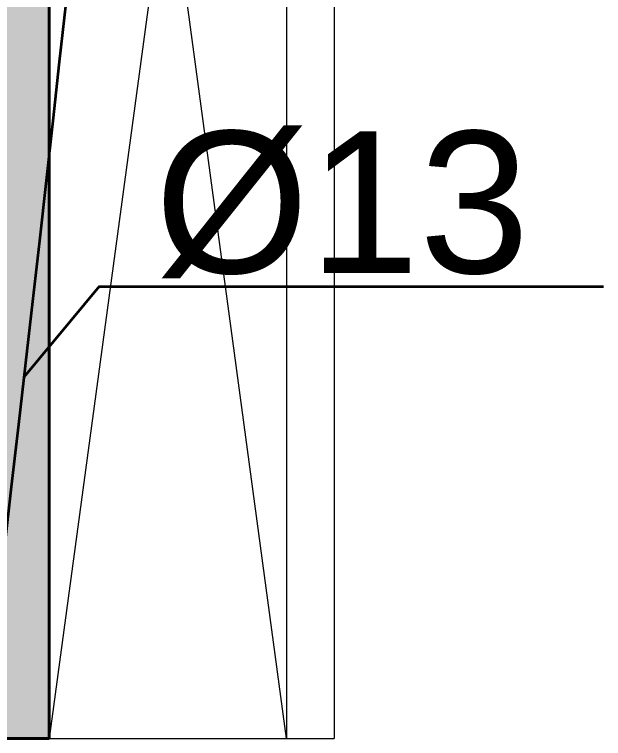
# Model space of a CAD drawing. Header units: millimetres. Extents: x 898 to 1196, y 229 to 443.
# Drawn here: x 1110.477 to 1111.097, y 399.949 to 400.712 of the extents above; entities that cross this region are included whole.
import ezdxf

# ---------------------------------------------------------------- set-up
doc = ezdxf.new("R2010")
doc.units = ezdxf.units.MM
for name, color, linetype, lineweight in [('COMMANDE CH SOL', 20, 'Continuous', 35), ('p hachure', 253, 'Continuous', 15), ('p menuiserie', 5, 'Continuous', 20), ('p mur', 7, 'Continuous', 40), ('p symbole', 6, 'Continuous', 20)]:
    doc.layers.add(name, color=color, linetype=linetype, lineweight=lineweight)
doc.styles.add('STYLE_GENERE_4', font='Arial.ttf')

msp = doc.modelspace()

# ---------------------------------------------------------------- hatches: boundary and pattern name
at = {"layer": 'p hachure', "transparency": 33554559}
h = msp.add_hatch(color=256, dxfattribs=at)
h.dxf.hatch_style = 1
h.paths.add_polyline_path([(1109.51347, 399.9491), (1109.61347, 399.9491), (1109.61347, 400.5491), (1109.51347, 400.5491)], flags=0)
h.paths.add_polyline_path([(1107.06347, 402.5491), (1107.06347, 401.5491), (1107.71347, 401.5491), (1107.71347, 402.3491), (1110.41347, 402.3491), (1110.41347, 399.9491), (1110.51347, 399.9491), (1110.51347, 401.7991), (1111.01347, 401.7991), (1111.01347, 401.8991), (1110.51347, 401.8991), (1110.51347, 402.5491), (1110.41347, 402.5491), (1110.41347, 402.4491), (1107.71347, 402.4491), (1107.71347, 402.5491)])
h.paths.add_polyline_path([(1107.16347, 401.9991), (1107.16347, 401.6491), (1107.46347, 401.6491), (1107.46347, 401.9991)], flags=16)
h.paths.add_polyline_path([(1107.16347, 402.4491), (1107.16347, 402.0991), (1107.46347, 402.0991), (1107.46347, 402.4491)], flags=16)

# ---------------------------------------------------------------- linework, layer by layer
at = {"layer": 'COMMANDE CH SOL', "color": 0}
msp.add_line((1110.56588, 400.42537), (1111.09716, 400.42537), dxfattribs=at)
msp.add_lwpolyline([(1110.56588, 400.42537), (1110.48715, 400.33003)], dxfattribs=at)
at = {"layer": 'COMMANDE CH SOL', "color": 1}
msp.add_open_spline([(1110.46621, 400.14805), (1110.79535, 402.98571), (1110.84445, 405.50318), (1110.64774, 409.11729), (1110.56834, 409.7808), (1110.18981, 410.05681), (1109.64089, 410.29098), (1109.6355, 410.29082)], degree=3, dxfattribs=at)
at = {"layer": 'p menuiserie'}
for p, q in [((1110.76347, 401.7991), (1110.76347, 399.9491)), ((1110.81347, 401.7991), (1110.81347, 399.9491)), ((1110.51347, 399.9491), (1110.81347, 399.9491))]:
    msp.add_line(p, q, dxfattribs=at)
at = {"layer": 'p mur'}
for p, q in [((1110.51347, 401.7991), (1110.51347, 399.9491)), ((1110.51347, 399.9491), (1110.41347, 399.9491))]:
    msp.add_line(p, q, dxfattribs=at)
at = {"layer": 'p symbole'}
for p, q in [((1110.76347, 399.9491), (1110.51347, 401.7991)), ((1110.76347, 401.7991), (1110.51347, 399.9491))]:
    msp.add_line(p, q, dxfattribs=at)

# ---------------------------------------------------------------- texts
at = {"layer": 'COMMANDE CH SOL', "color": 0, "insert": (1110.62453, 400.51131), "char_height": 0.1494714, "width": 2.1584378, "attachment_point": 4, "line_spacing_factor": 1.233075, "style": 'STYLE_GENERE_4'}
msp.add_mtext('{\\fArial|b0|i0|c0|p34;Ø13}', dxfattribs=at)

doc.saveas('drawing.dxf')
